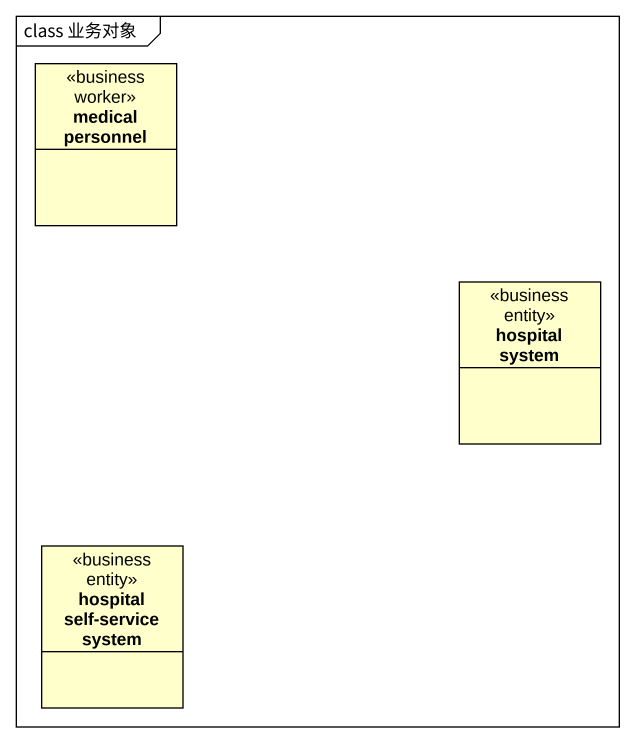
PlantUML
@startuml
mainframe class 业务对象
hide circle
hide empty members
class "medical personnel" as medical_personnel <<business worker>>
class "hospital system" as hospital_system <<business entity>>
class "hospital self-service system" as hospital_self_service_system <<business entity>>
@enduml
